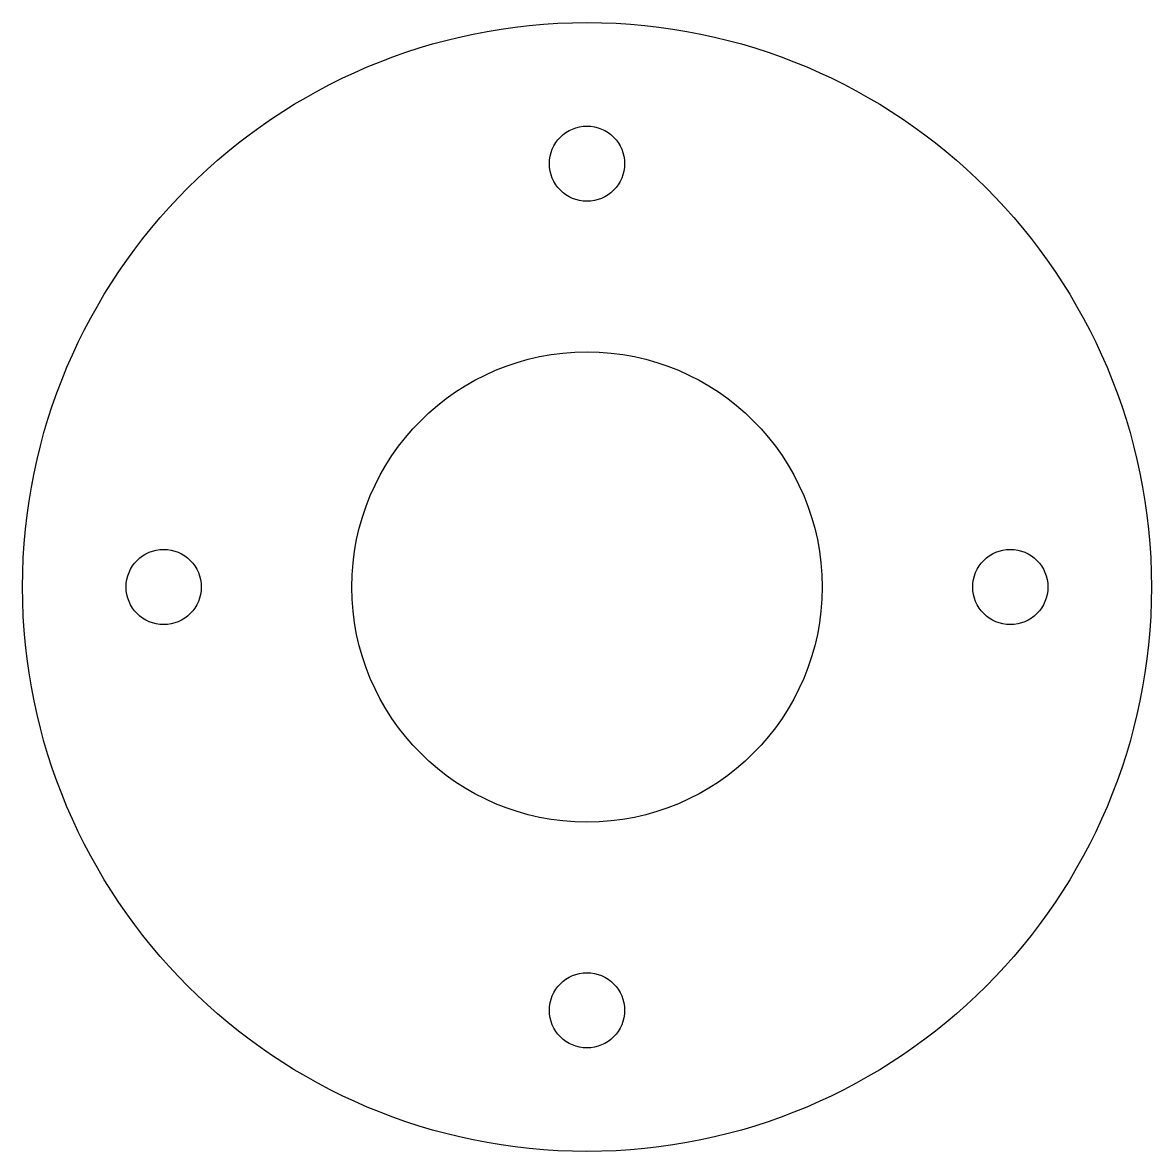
# Model space of a CAD drawing. Header units: inches. Extents: x -3 to 3, y -3 to 3.
import ezdxf

# ---------------------------------------------------------------- set-up
doc = ezdxf.new("R2010")
doc.units = ezdxf.units.IN

msp = doc.modelspace()

# ---------------------------------------------------------------- linework, layer by layer
for centre, radius in [((0, 0), 3), ((0, 2.25), 0.2), ((0, 0), 1.25), ((-2.25, 0), 0.2), ((2.25, 0), 0.2), ((0, -2.25), 0.2)]:
    msp.add_circle(centre, radius)

doc.saveas('drawing.dxf')
